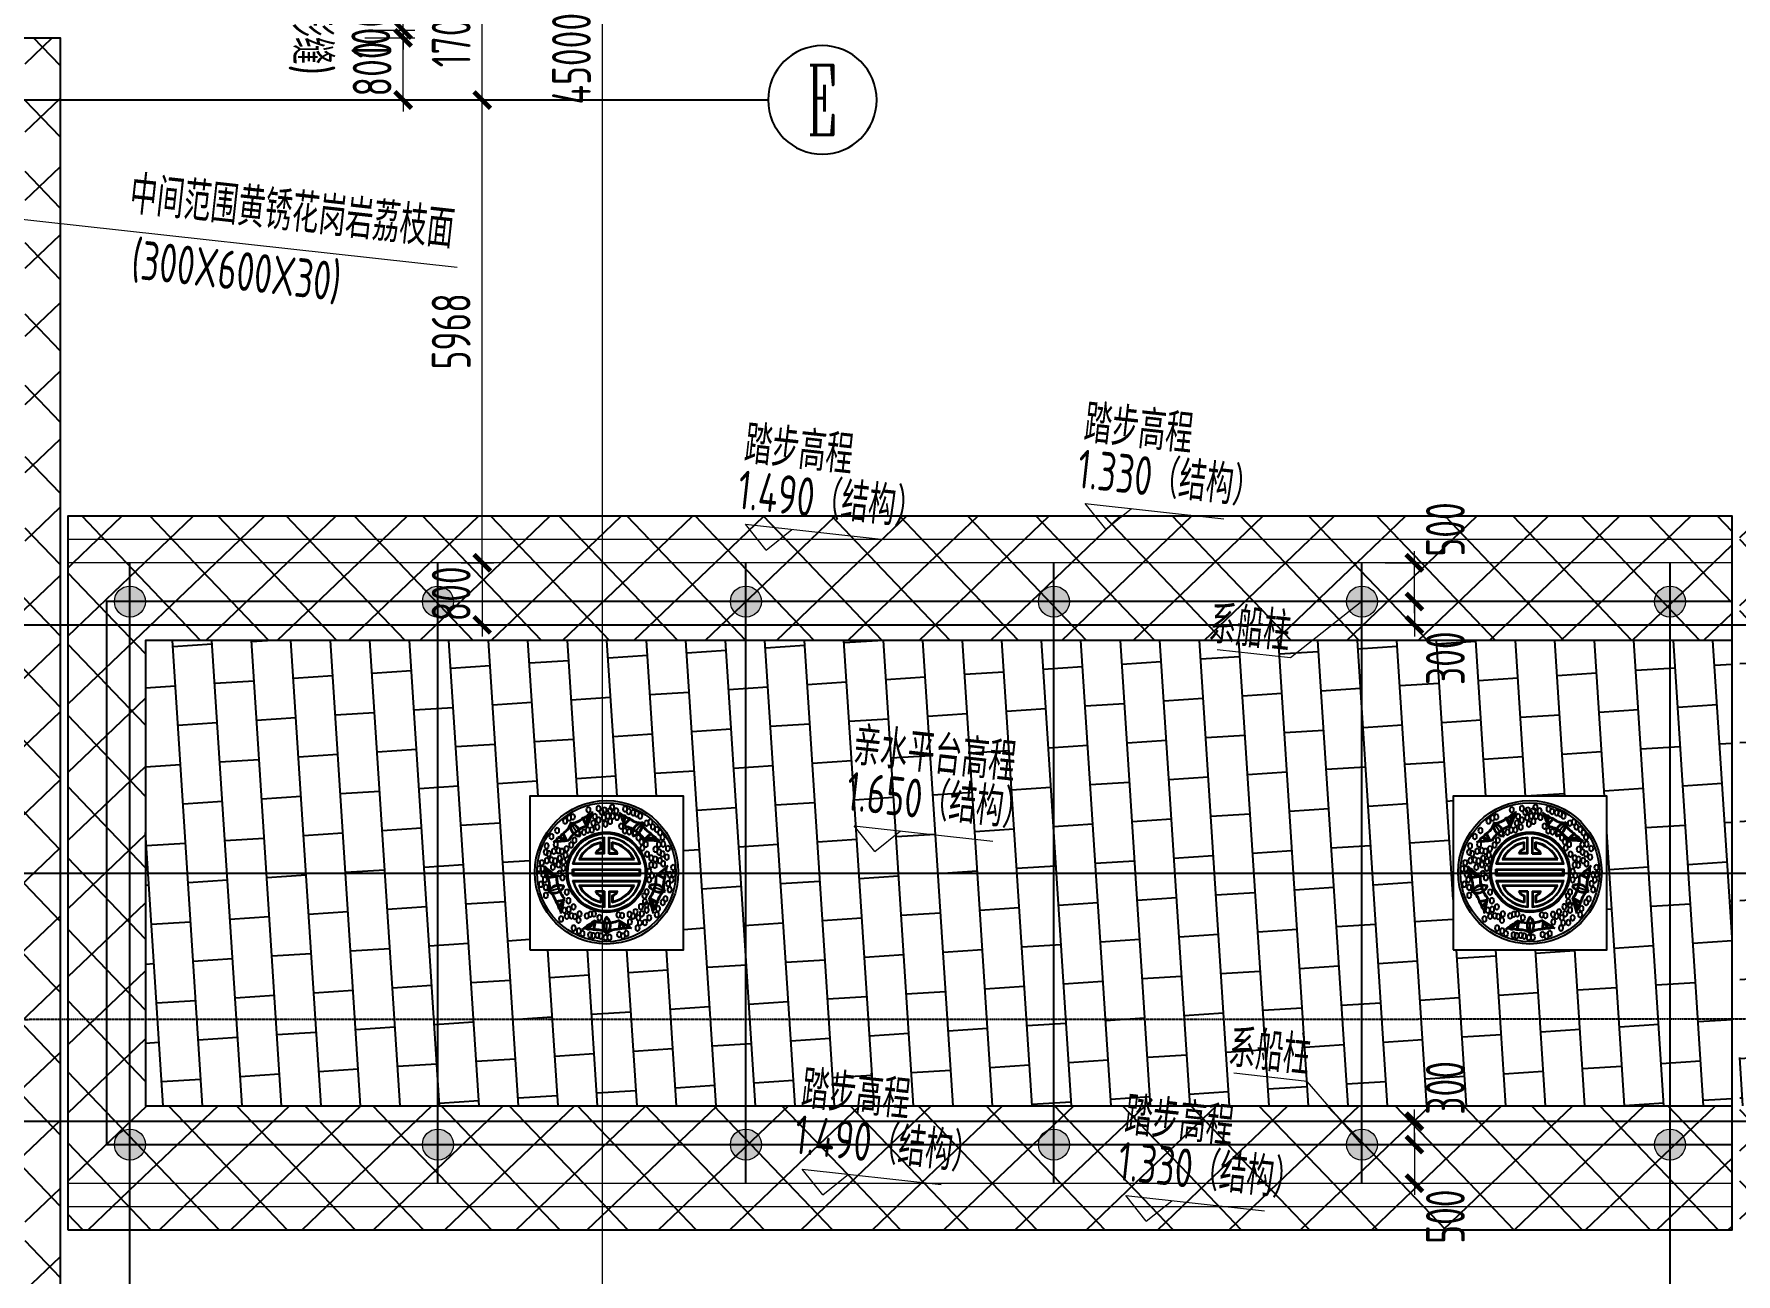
# Model space of a CAD drawing. Header units: millimetres. Extents: x -1003406 to 3312184, y 81337 to 716393.
# Drawn here: x 2029811 to 2051747, y 440769 to 456755 of the extents above; entities that cross this region are included whole.
import ezdxf
from ezdxf.enums import TextEntityAlignment as Align

# ---------------------------------------------------------------- set-up
doc = ezdxf.new("R2010")
doc.units = ezdxf.units.MM
doc.header["$LTSCALE"] = 10
doc.linetypes.add('DASH', pattern=[0.35, 0.25, -0.1])
doc.linetypes.add('DOTE', pattern=[2.42, 2, -0.2, 0.02, -0.2])
doc.layers.get('0').update_dxf_attribs({"linetype": 'CONTINUOUS'})
doc.layers.get('Defpoints').update_dxf_attribs({"linetype": 'CONTINUOUS'})
for name, color, linetype in [('AXIS', 3, 'CONTINUOUS'), ('AXIS_TEXT', 7, 'CONTINUOUS'), ('DIM', 3, 'CONTINUOUS'), ('DOTE', 1, 'DOTE'), ('KZ-BH', 253, 'CONTINUOUS'), ('变形缝', 4, 'CONTINUOUS'), ('图层5', 8, 'CONTINUOUS'), ('码头-SK', 7, 'CONTINUOUS'), ('砖块-sk', 252, 'CONTINUOUS'), ('配筋率', 61, 'CONTINUOUS')]:
    doc.layers.add(name, color=color, linetype=linetype)
for name, color, linetype, lineweight in [('TEXT', 3, 'CONTINUOUS', 15), ('thick', 6, 'CONTINUOUS', 25), ('引线-H', 130, 'CONTINUOUS', 20), ('文字及标注', 3, 'CONTINUOUS', 15), ('标注', 7, 'CONTINUOUS', 9)]:
    doc.layers.add(name, color=color, linetype=linetype, lineweight=lineweight)
doc.styles.add('_TCH_AXIS', font='COMPLEX', dxfattribs={"bigfont": 'GBCBIG'})
doc.styles.add('COMPLEX', font='COMPLEX.shx')
doc.styles.add('TCCAD_Dimension', font='Tssdeng.shx', dxfattribs={"width": 0.7, "bigfont": 'hztxt.shx'})
doc.styles.add('TSSD_CHINA', font='tssdeng.shx', dxfattribs={"width": 0.8, "height": 8, "bigfont": 'tssdchn.shx'})
doc.styles.add('TSSD_Dimension', font='Tssdeng.shx', dxfattribs={"width": 0.7, "bigfont": 'hztxt.shx'})
doc.dimstyles.new('TSSD_100_150', dxfattribs={"dimtxt": 500, "dimasz": 150, "dimexe": 150, "dimexo": 300, "dimgap": 150, "dimtad": 1, "dimdec": 0, "dimzin": 0, "dimdsep": 46, "dimtxsty": 'TSSD_Dimension', "dimblk": 'ARCHTICK', "dimcen": 0, "dimdle": 150, "dimclrt": 7, "dimadec": 0, "dimazin": 0, "dimtfac": 1, "dimtdec": 0, "dimtix": 1, "dimtmove": 2, "dimatfit": 3, "dimfxl": 1, "dimtolj": 1, "dimtzin": 0, "dimarcsym": 0})
pattern_1 = [(43.70265, (-1028711.74, -419112.1), (-438.73154, 459.06387), []), (133.70265, (-1028711.74, -419112.1), (-459.06387, -438.73154), [])]

# ---------------------------------------------------------------- blocks, each defined once
blk = doc.blocks.new('_axiso')
blk.add_circle((0, 0), 0.5)
at = {"layer": 'AXIS_TEXT', "style": 'COMPLEX', "width": 1.041667}
blk.add_attdef('A', text='', height=0.56, dxfattribs=at).set_placement((-0.25, -0.28), (0.25, -0.28), align=Align.FIT)
blk = doc.blocks.new('_ArchTick')
at = {"color": 0, "const_width": 0.4}
blk.add_lwpolyline([(-0.71, -0.71), (0.71, 0.71)], dxfattribs=at)
blk = doc.blocks.new('*D732')
at = {"layer": 'Defpoints', "color": 0, "transparency": 16777216}
for p in [(1258093, 273187), (1258664, 273187), (1258093, 267220)]:
    blk.add_point(p, dxfattribs=at)
at = {"layer": 'DIM', "color": 0, "lineweight": -2, "transparency": 16777216}
for p, q in [((1258664, 267070), (1258664, 273337)), ((1258393, 273187), (1258814, 273187)), ((1258393, 267220), (1258814, 267220))]:
    blk.add_line(p, q, dxfattribs=at)
at = {"layer": 'DIM', "color": 0, "lineweight": -2, "transparency": 16777216, "xscale": 150, "yscale": 150, "zscale": 150}
for p, rotation in [((1258664, 273187), 90), ((1258664, 267220), 270)]:
    blk.add_blockref('_ArchTick', p, dxfattribs=dict(at, rotation=rotation))
at = {"layer": 'DIM', "color": 7, "transparency": 16777216, "insert": (1258264, 270204), "char_height": 500, "attachment_point": 5, "rotation": 90, "style": 'TSSD_Dimension'}
blk.add_mtext('\\A1;5968', dxfattribs=at)
blk = doc.blocks.new('*D733')
at = {"layer": 'Defpoints', "color": 0, "transparency": 16777216}
for p in [(1258093, 274887), (1258664, 274887), (1258093, 273187)]:
    blk.add_point(p, dxfattribs=at)
at = {"layer": 'DIM', "color": 0, "lineweight": -2, "transparency": 16777216}
for p, q in [((1258393, 274887), (1258814, 274887)), ((1258664, 273037), (1258664, 275037)), ((1258393, 273187), (1258814, 273187))]:
    blk.add_line(p, q, dxfattribs=at)
at = {"layer": 'DIM', "color": 0, "lineweight": -2, "transparency": 16777216, "xscale": 150, "yscale": 150, "zscale": 150}
for p, rotation in [((1258664, 274887), 90), ((1258664, 273187), 270)]:
    blk.add_blockref('_ArchTick', p, dxfattribs=dict(at, rotation=rotation))
at = {"layer": 'DIM', "color": 7, "transparency": 16777216, "insert": (1258264, 274037), "char_height": 500, "attachment_point": 5, "rotation": 90, "style": 'TSSD_Dimension'}
blk.add_mtext('\\A1;1700', dxfattribs=at)
blk = doc.blocks.new('*D737')
at = {"layer": 'Defpoints', "color": 0, "transparency": 16777216}
for p in [(1253223, 296220), (1260214, 296220), (1253223, 251220)]:
    blk.add_point(p, dxfattribs=at)
at = {"layer": 'DIM', "color": 0, "lineweight": -2, "transparency": 16777216}
for p, q in [((1260214, 251070), (1260214, 296370)), ((1253523, 296220), (1260364, 296220)), ((1253523, 251220), (1260364, 251220))]:
    blk.add_line(p, q, dxfattribs=at)
at = {"layer": 'DIM', "color": 0, "lineweight": -2, "transparency": 16777216, "xscale": 150, "yscale": 150, "zscale": 150}
for p, rotation in [((1260214, 296220), 90), ((1260214, 251220), 270)]:
    blk.add_blockref('_ArchTick', p, dxfattribs=dict(at, rotation=rotation))
at = {"layer": 'DIM', "color": 7, "transparency": 16777216, "insert": (1259814, 273720), "char_height": 500, "attachment_point": 5, "rotation": 90, "style": 'TSSD_Dimension'}
blk.add_mtext('\\A1;45000', dxfattribs=at)
blk = doc.blocks.new('$RECOVER_180420175437-0')
at = {"layer": '标注'}
for p, q in [((0, 0), (-150, 150)), ((-150, 150), (750, 150)), ((0, 0), (150, 150))]:
    blk.add_line(p, q, dxfattribs=at)
blk = doc.blocks.new('*D784')
at = {"layer": 'Defpoints', "color": 0, "transparency": 16777216}
for p in [(1258093, 267220), (1258093, 266420), (1258664, 266420)]:
    blk.add_point(p, dxfattribs=at)
at = {"layer": 'DIM', "color": 0, "lineweight": -2, "transparency": 16777216}
for p, q in [((1258393, 267220), (1258814, 267220)), ((1258664, 267220), (1258664, 267370)), ((1258664, 267220), (1258664, 266420)), ((1258393, 266420), (1258814, 266420)), ((1258664, 266420), (1258664, 266270))]:
    blk.add_line(p, q, dxfattribs=at)
at = {"layer": 'DIM', "color": 0, "lineweight": -2, "transparency": 16777216, "xscale": 150, "yscale": 150, "zscale": 150}
for p, rotation in [((1258664, 267220), 270), ((1258664, 266420), 90)]:
    blk.add_blockref('_ArchTick', p, dxfattribs=dict(at, rotation=rotation))
at = {"layer": 'DIM', "color": 7, "transparency": 16777216, "insert": (1258264, 266820), "char_height": 500, "attachment_point": 5, "rotation": 90, "style": 'TSSD_Dimension'}
blk.add_mtext('\\A1;800', dxfattribs=at)
blk = doc.blocks.new('*D785')
at = {"layer": 'Defpoints', "color": 0, "transparency": 16777216}
for p in [(1256850, 273987), (1257645, 273987), (1256850, 273187)]:
    blk.add_point(p, dxfattribs=at)
at = {"layer": 'DIM', "color": 0, "lineweight": -2, "transparency": 16777216}
for p, q in [((1257150, 273987), (1257795, 273987)), ((1257645, 273987), (1257645, 274137)), ((1257645, 273187), (1257645, 273987)), ((1257150, 273187), (1257795, 273187)), ((1257645, 273187), (1257645, 273037))]:
    blk.add_line(p, q, dxfattribs=at)
at = {"layer": 'DIM', "color": 0, "lineweight": -2, "transparency": 16777216, "xscale": 150, "yscale": 150, "zscale": 150}
for p, rotation in [((1257645, 273987), 270), ((1257645, 273187), 90)]:
    blk.add_blockref('_ArchTick', p, dxfattribs=dict(at, rotation=rotation))
at = {"layer": 'DIM', "color": 7, "transparency": 16777216, "insert": (1257245, 273587), "char_height": 500, "attachment_point": 5, "rotation": 90, "style": 'TSSD_Dimension'}
blk.add_mtext('\\A1;800', dxfattribs=at)
blk = doc.blocks.new('*D786')
at = {"layer": 'Defpoints', "color": 0, "transparency": 16777216}
for p in [(1256850, 274087), (1256850, 273987), (1257645, 274087)]:
    blk.add_point(p, dxfattribs=at)
at = {"layer": 'DIM', "color": 0, "lineweight": -2, "transparency": 16777216}
for p, q in [((1257645, 274087), (1257645, 274237)), ((1257150, 274087), (1257795, 274087)), ((1257150, 273987), (1257795, 273987)), ((1257645, 273987), (1257645, 274087)), ((1257645, 273987), (1257645, 273837))]:
    blk.add_line(p, q, dxfattribs=at)
at = {"layer": 'DIM', "color": 0, "lineweight": -2, "transparency": 16777216, "xscale": 150, "yscale": 150, "zscale": 150}
for p, rotation in [((1257645, 274087), 270), ((1257645, 273987), 90)]:
    blk.add_blockref('_ArchTick', p, dxfattribs=dict(at, rotation=rotation))
at = {"layer": 'DIM', "color": 7, "transparency": 16777216, "insert": (1257228, 274037), "char_height": 500, "attachment_point": 5, "rotation": 90, "style": 'TSSD_Dimension'}
blk.add_mtext('\\A1;100', dxfattribs=at)
blk = doc.blocks.new('*D787')
at = {"layer": 'Defpoints', "color": 0, "transparency": 16777216}
for p in [(1256850, 274887), (1257645, 274887), (1256850, 274087)]:
    blk.add_point(p, dxfattribs=at)
at = {"layer": 'DIM', "color": 0, "lineweight": -2, "transparency": 16777216}
for p, q in [((1257150, 274887), (1257795, 274887)), ((1257645, 274887), (1257645, 275037)), ((1257645, 274087), (1257645, 274887)), ((1257150, 274087), (1257795, 274087)), ((1257645, 274087), (1257645, 273937))]:
    blk.add_line(p, q, dxfattribs=at)
at = {"layer": 'DIM', "color": 0, "lineweight": -2, "transparency": 16777216, "xscale": 150, "yscale": 150, "zscale": 150}
for p, rotation in [((1257645, 274887), 270), ((1257645, 274087), 90)]:
    blk.add_blockref('_ArchTick', p, dxfattribs=dict(at, rotation=rotation))
at = {"layer": 'DIM', "color": 7, "transparency": 16777216, "insert": (1257245, 274487), "char_height": 500, "attachment_point": 5, "rotation": 90, "style": 'TSSD_Dimension'}
blk.add_mtext('\\A1;800', dxfattribs=at)
blk = doc.blocks.new('234')
at = {"layer": '图层5'}
for p, q in [((-132, 289), (-154, 334)), ((-126, 294), (-147, 338)), ((-129, 300), (-125, 351)), ((-121, 306), (-116, 357)), ((110, 318), (117, 351)), ((116, 304), (124, 345)), ((117, 302), (148, 334)), ((-264, 196), (-284, 234)), ((-257, 196), (-279, 238)), ((-233, 305), (-198, 254)), ((-174, 225), (-174, 225)), ((120, 296), (153, 330)), ((174, 225), (174, 225)), ((231, 306), (193, 257)), ((247, 205), (283, 239)), ((254, 200), (289, 233)), ((-281, 194), (-310, 210)), ((-266, 195), (-302, 215)), ((-19, 113), (-65, 113)), ((-40, 141), (-40, 175)), ((-35, 137), (-35, 182)), ((-19, 113), (-19, 208)), ((-14, 107), (-14, 214)), ((14, 107), (14, 214)), ((19, 113), (19, 208)), ((19, 113), (65, 113)), ((35, 137), (35, 182)), ((40, 141), (40, 175)), ((259, 205), (308, 216)), ((267, 199), (317, 210)), ((-222, 40), (222, 40)), ((-222, 7), (222, 7)), ((-222, -35), (-222, 7)), ((-215, 45), (215, 45)), ((-215, 0), (-215, -28)), ((215, 0), (-215, 0)), ((-181, 69), (181, 69)), ((-172, 75), (172, 75)), ((-14, 107), (-73, 107)), ((14, 107), (73, 107)), ((215, 0), (215, 0)), ((215, -28), (215, 0)), ((222, -35), (222, 7)), ((-341, -29), (-388, -10)), ((-338, -39), (-385, -20)), ((-331, -38), (-380, -44)), ((-328, -46), (-378, -53)), ((-281, -106), (-281, -106)), ((-222, -35), (222, -35)), ((-222, -68), (222, -68)), ((-215, -28), (215, -28)), ((-215, -74), (215, -74)), ((-181, -98), (181, -98)), ((-172, -103), (172, -103)), ((281, -105), (281, -105)), ((332, -33), (374, -54)), ((337, -29), (376, -48)), ((338, -27), (379, -22)), ((350, -18), (383, -13)), ((-375, -137), (-316, -119)), ((-280, -193), (-326, -202)), ((-281, -200), (-324, -208)), ((-282, -203), (-312, -231)), ((-285, -217), (-309, -240)), ((-14, -136), (-73, -136)), ((-19, -141), (-65, -141)), ((-40, -169), (-40, -203)), ((-35, -165), (-35, -210)), ((-19, -141), (-19, -236)), ((-14, -136), (-14, -243)), ((14, -136), (14, -243)), ((14, -136), (73, -136)), ((19, -141), (19, -236)), ((19, -141), (65, -141)), ((35, -165), (35, -210)), ((40, -169), (40, -203)), ((282, -189), (325, -213)), ((284, -181), (328, -205)), ((285, -203), (311, -246)), ((288, -193), (315, -236)), ((376, -135), (317, -115)), ((0, -310), (0, -310)), ((-91, -344), (-124, -382)), ((-81, -344), (-114, -382)), ((-79, -336), (-88, -385)), ((-71, -336), (-80, -385)), ((1, -409), (1, -347)), ((84, -335), (78, -382)), ((90, -339), (84, -382)), ((92, -340), (110, -377)), ((105, -348), (119, -378))]:
    blk.add_line(p, q, dxfattribs=at)
for radius in [467, 452]:
    blk.add_circle((0, -14), radius, dxfattribs=at)
for centre in [(-270, 320), (-244, 340), (-219, 347), (-118, 393), (-77, 349), (-53, 326), (-52, 401), (-32, 379), (-18, 342), (-14, 391), (8, 352), (23, 387), (23, 318), (36, 409), (40, 351), (63, 386), (68, 344), (121, 398), (144, 382), (174, 374), (196, 367), (219, 353), (286, 313), (-359, 219), (-322, 258), (-147, 247), (-122, 261), (-95, 262), (-86, 306), (-60, 280), (-7, 300), (95, 286), (119, 256), (147, 250), (208, 211), (260, 306), (302, 282), (328, 265), (349, 244), (365, 214), (-396, 117), (-390, 158), (-376, 107), (-343, 123), (-331, 168), (-314, 127), (-290, 122), (-267, 98), (-260, 139), (-230, 164), (-209, 195), (227, 184), (233, 145), (255, 168), (264, 104), (318, 136), (341, 167), (342, 118), (365, 105), (369, 170), (399, 141), (-440, 9), (-421, 48), (-417, 9), (-388, 62), (-359, 66), (-349, 19), (-335, 60), (-312, 36), (-305, 78), (-281, 13), (-279, 56), (278, -8), (291, 79), (291, 34), (314, 32), (316, 72), (347, 62), (368, 42), (392, 85), (433, 17), (-427, -92), (-412, -28), (-401, -62), (-396, -112), (-307, -22), (-287, -49), (278, -63), (296, -35), (401, -88), (411, -127), (411, -29), (423, -63), (436, -26), (-395, -164), (-259, -143), (-248, -199), (-215, -239), (224, -238), (247, -167), (250, -206), (260, -226), (261, -142), (366, -210), (383, -187), (-296, -318), (-275, -261), (-259, -300), (-246, -255), (-229, -297), (-206, -302), (-182, -326), (-176, -285), (-129, -298), (-105, -287), (-82, -285), (-46, -309), (77, -291), (101, -295), (150, -288), (152, -337), (172, -299), (189, -271), (207, -310), (217, -343), (230, -284), (250, -341), (261, -260), (278, -310), (327, -290), (335, -250), (-214, -377), (-180, -396), (-157, -413), (-107, -422), (-87, -427), (-59, -424), (-38, -429), (-7, -439), (19, -438), (82, -419), (107, -429), (129, -413), (202, -377)]:
    blk.add_ellipse(centre, major_axis=(0, 19.4), ratio=0.616865, dxfattribs=at)
for centre, major_axis, start_param, end_param in [((-242, 438), (-92.4, 92.4), 2.493237, 3.108187), ((-242, 438), (-96.3, 96.3), 2.552957, 3.097455), ((-165, 394), (-37.9, 37.9), 2.579762, 3.269542), ((-165, 394), (-41.8, 41.8), 2.605209, 3.228554), ((-1076, 685), (-726, 726), 3.53237, 3.608206), ((-1076, 685), (-730, 730), 3.529693, 3.629181), ((-126, 406), (-31.2, 31.2), 2.428217, 3.360391), ((-126, 406), (35.1, 35.1), 4.048283, 4.465521), ((118, 403), (-31.2, 31.2), 1.390652, 2.322825), ((1056, 719), (730, 730), 2.692657, 2.792146), ((118, 403), (-35.1, 35.1), 1.856317, 2.273556), ((1056, 719), (726, 726), 2.713632, 2.789469), ((157, 394), (41.8, 41.8), 3.093285, 3.71663), ((157, 394), (37.9, 37.9), 3.052297, 3.742076), ((233, 440), (96.3, 96.3), 3.224383, 3.748078), ((233, 440), (92.4, 92.4), 3.213652, 3.828601), ((-338, 262), (37.9, 37.9), 4.308934, 4.998713), ((-338, 262), (41.8, 41.8), 4.349922, 4.973267), ((-359, 348), (92.4, 92.4), 4.470289, 5.085238), ((-359, 348), (96.3, 96.3), 4.481021, 5.004715), ((0, -14), (-185, 185), 3.926991, 10.210176), ((0, -14), (-178, 178), 3.926991, 10.210176), ((-90, 105), (-129, 129), -0.17703, 0.257649), ((-90, 105), (-125, 125), -0.17703, 0.272951), ((-167, 291), (-51.2, 51.2), 0.504812, 2.266005), ((-257, 225), (-62.4, 62.4), 3.898542, 5.269642), ((-167, 291), (-47.3, 47.3), 0.585352, 2.25569), ((-257, 225), (-58.5, 58.5), 3.920107, 5.20412), ((-82, 113), (129, 129), 1.037642, 1.472321), ((-82, 113), (125, 125), 1.022339, 1.472321), ((-174, 225), (3.97, 3.97), 3.922168, 5.129632), ((85, 109), (125, 125), 0.137129, 0.58711), ((85, 109), (-129, 129), -1.433667, -0.998988), ((239, 239), (51.2, 51.2), 0.818972, 2.580164), ((174, 225), (-3.97, 3.97), 1.094735, 2.302199), ((239, 239), (-47.3, 47.3), -0.671285, 0.999053), ((149, 304), (-62.4, 62.4), 2.641905, 4.013005), ((149, 304), (58.5, 58.5), 4.234267, 5.518279), ((95, 102), (-125, 125), 4.478091, 4.928072), ((95, 102), (-129, 129), 4.493394, 4.928072), ((354, 355), (96.3, 96.3), 2.867116, 3.411615), ((354, 355), (-92.4, 92.4), 1.2366, 1.85155), ((337, 268), (41.8, 41.8), 2.919368, 3.542713), ((337, 268), (37.9, 37.9), 2.893922, 3.583701), ((-360, 227), (31.2, 31.2), 4.218085, 5.150259), ((-370, 1217), (730, 730), 3.949294, 4.048783), ((-360, 227), (35.1, 35.1), 4.683751, 5.100989), ((-370, 1217), (726, 726), 3.97027, 4.046106), ((0, -14), (161, 161), 0.845596, 2.11688), ((0, -14), (158, 158), 0.871808, 2.085356), ((0, -14), (141, 141), 0.961433, 1.923653), ((0, -14), (137, 137), 0.99543, 1.878793), ((-18, 85), (-42.3, 42.3), -0.394855, 0.412115), ((-18, 85), (38.4, 38.4), 1.10904, 1.829393), ((0, -14), (-161, 161), 4.166305, 5.437589), ((0, -14), (-158, 158), 4.197829, 5.411377), ((0, -14), (-141, 141), 4.359533, 5.321752), ((18, 85), (-38.4, 38.4), 4.453792, 5.174146), ((0, -14), (-137, 137), 4.404392, 5.287755), ((18, 85), (42.3, 42.3), 5.87107, 6.67804), ((332, 1224), (-730, 730), 2.273056, 2.372544), ((332, 1224), (-726, 726), 2.275733, 2.351569), ((360, 234), (35.1, 35.1), 2.791646, 3.208884), ((360, 234), (31.2, 31.2), 2.742376, 3.67455), ((-437, -3), (31.2, 31.2), 5.25565, 6.187824), ((-997, -821), (730, 730), 0.073941, 0.17343), ((-437, -3), (-35.1, 35.1), 3.734123, 4.151362), ((-997, -821), (-726, 726), -1.494179, -1.418342), ((1024, -793), (730, 730), 1.43602, 1.535508), ((1024, -793), (726, 726), 1.456995, 1.532832), ((433, 2), (-35.1, 35.1), 0.59968, 1.016919), ((433, 2), (-31.2, 31.2), 0.134014, 1.066188), ((-439, -44), (37.9, 37.9), 5.407196, 6.096975), ((-439, -44), (41.8, 41.8), 5.432642, 6.055987), ((-504, -105), (92.4, 92.4), 5.320671, 5.93562), ((-307, -184), (-62.4, 62.4), -1.128006, 0.243094), ((-342, -79), (-51.2, 51.2), 1.761449, 3.522642), ((-504, -105), (96.3, 96.3), 5.38039, 5.924889), ((-307, -184), (58.5, 58.5), 0.464355, 1.748368), ((-342, -79), (47.3, 47.3), 3.412785, 5.083123), ((-145, -52), (129, 129), 2.294279, 2.728958), ((-145, -52), (125, 125), 2.278977, 2.728958), ((-281, -105), (-3.97, 3.97), 3.608009, 4.815473), ((0, -14), (-161, 161), 1.024712, 2.295997), ((0, -14), (-158, 158), 1.056236, 2.269784), ((0, -14), (-141, 141), 1.21794, 2.18016), ((0, -14), (-137, 137), 1.2628, 2.146163), ((0, -14), (161, 161), 3.987188, 5.258473), ((0, -14), (158, 158), 4.013401, 5.226949), ((0, -14), (141, 141), 4.103026, 5.065245), ((0, -14), (137, 137), 4.137022, 5.020386), ((281, -106), (-3.97, 3.97), -0.161902, 1.045562), ((348, -57), (62.4, 62.4), 2.956064, 4.327165), ((315, -163), (51.2, 51.2), 5.84552, 7.606712), ((315, -163), (-47.3, 47.3), 4.355263, 6.025601), ((348, -57), (58.5, 58.5), 2.977629, 4.261642), ((143, -58), (-125, 125), 3.592881, 4.042862), ((143, -58), (-129, 129), 3.592881, 4.02756), ((503, -96), (-96.3, 96.3), 0.39695, 0.920645), ((503, -96), (92.4, 92.4), 1.957015, 2.571964), ((436, -39), (41.8, 41.8), 1.836648, 2.459993), ((436, -39), (-37.9, 37.9), 0.224864, 0.914643), ((-455, -244), (-92.4, 92.4), 4.15613, 4.771079), ((-455, -244), (-96.3, 96.3), 4.166861, 4.690556), ((-367, -251), (-37.9, 37.9), 3.994775, 4.684554), ((-367, -251), (-41.8, 41.8), 4.035763, 4.659107), ((-141, -63), (129, 129), 2.650403, 3.085082), ((-141, -63), (-125, 125), 1.079607, 1.529588), ((-1286, 14), (-730, 730), 3.635135, 3.734623), ((-1286, 14), (726, 726), 5.226907, 5.302743), ((-18, -114), (42.3, 42.3), 2.729478, 3.536447), ((-18, -114), (-38.4, 38.4), 1.3122, 2.032553), ((18, -114), (38.4, 38.4), 4.250632, 4.970986), ((18, -114), (-42.3, 42.3), 2.746738, 3.553708), ((140, -69), (125, 125), 4.792251, 5.242232), ((1280, 53), (-730, 730), 1.016419, 1.115907), ((140, -69), (129, 129), 4.807553, 5.242232), ((1280, 53), (-726, 726), 1.019095, 1.094932), ((373, -248), (41.8, 41.8), 1.662731, 2.286076), ((373, -248), (37.9, 37.9), 1.637285, 2.327064), ((461, -237), (-96.3, 96.3), 0.039683, 0.584181), ((461, -237), (92.4, 92.4), 1.55076, 2.165709), ((-341, -282), (31.2, 31.2), 5.474722, 6.406896), ((-341, -282), (35.1, 35.1), 5.940388, 6.357626), ((459, -1211), (-730, 730), -0.240218, -0.14073), ((-9, -164), (125, 125), 3.535614, 3.985595), ((67, -359), (62.4, 62.4), 1.699427, 3.070528), ((67, -359), (-58.5, 58.5), 0.150196, 1.434209), ((0, -310), (-3.97, 3.97), -1.418539, -0.211076), ((3, -164), (125, 125), 3.90704, 4.357021), ((3, -164), (-129, 129), 2.336244, 2.770923), ((-44, -360), (-51.2, 51.2), 3.018086, 4.779279), ((-44, -360), (-47.3, 47.3), 3.098626, 4.768964), ((-424, -1228), (730, 730), 0.179383, 0.278871), ((-424, -1228), (726, 726), 0.200358, 0.276195), ((347, -280), (35.1, 35.1), 1.535009, 1.952247), ((347, -280), (31.2, 31.2), 1.485739, 2.417913), ((-145, -427), (31.2, 31.2), 0.229102, 1.161276), ((459, -1211), (-726, 726), -0.237542, -0.161705), ((-145, -427), (35.1, 35.1), 0.278372, 0.69561), ((-107, -441), (37.9, 37.9), 0.380647, 1.070427), ((-107, -441), (41.8, 41.8), 0.406094, 1.029439), ((-70, -521), (92.4, 92.4), 0.294123, 0.909072), ((-70, -521), (96.3, 96.3), 0.353842, 0.89834), ((-9, -164), (129, 129), 3.550916, 3.985595), ((78, -518), (92.4, 92.4), 0.700378, 1.315327), ((78, -518), (-96.3, 96.3), -0.859687, -0.335992), ((112, -436), (41.8, 41.8), 0.580011, 1.203356), ((112, -436), (-37.9, 37.9), -1.031773, -0.341994), ((149, -421), (-35.1, 35.1), -0.656957, -0.239718), ((149, -421), (-31.2, 31.2), -1.122623, -0.190449)]:
    blk.add_ellipse(centre, major_axis=major_axis, ratio=1, start_param=start_param, end_param=end_param, dxfattribs=at)
blk = doc.blocks.new('*D766')
at = {"layer": 'Defpoints', "color": 0, "transparency": 16777216}
for p in [(1270003, 259720), (1270003, 259220), (1270678, 259220)]:
    blk.add_point(p, dxfattribs=at)
at = {"layer": 'DIM', "color": 0, "lineweight": -2, "transparency": 16777216}
for p, q in [((1270303, 259720), (1270828, 259720)), ((1270678, 259870), (1270678, 259070)), ((1270303, 259220), (1270828, 259220))]:
    blk.add_line(p, q, dxfattribs=at)
at = {"layer": 'DIM', "color": 0, "lineweight": -2, "transparency": 16777216, "xscale": 150, "yscale": 150, "zscale": 150}
for p, rotation in [((1270678, 259720), 90), ((1270678, 259220), 270)]:
    blk.add_blockref('_ArchTick', p, dxfattribs=dict(at, rotation=rotation))
at = {"layer": 'DIM', "color": 7, "transparency": 16777216, "insert": (1271078, 258790), "char_height": 500, "attachment_point": 5, "rotation": 90, "style": 'TSSD_Dimension'}
blk.add_mtext('\\A1;500', dxfattribs=at)
blk = doc.blocks.new('*D767')
at = {"layer": 'Defpoints', "color": 0, "transparency": 16777216}
for p in [(1270003, 260020), (1270678, 260020), (1270003, 259720)]:
    blk.add_point(p, dxfattribs=at)
at = {"layer": 'DIM', "color": 0, "lineweight": -2, "transparency": 16777216}
for p, q in [((1270678, 260020), (1270678, 260170)), ((1270303, 260020), (1270828, 260020)), ((1270678, 259720), (1270678, 260020)), ((1270303, 259720), (1270828, 259720)), ((1270678, 259720), (1270678, 259570))]:
    blk.add_line(p, q, dxfattribs=at)
at = {"layer": 'DIM', "color": 0, "lineweight": -2, "transparency": 16777216, "xscale": 150, "yscale": 150, "zscale": 150}
for p, rotation in [((1270678, 260020), 270), ((1270678, 259720), 90)]:
    blk.add_blockref('_ArchTick', p, dxfattribs=dict(at, rotation=rotation))
at = {"layer": 'DIM', "color": 7, "transparency": 16777216, "insert": (1271078, 260450), "char_height": 500, "attachment_point": 5, "rotation": 90, "style": 'TSSD_Dimension'}
blk.add_mtext('\\A1;300', dxfattribs=at)
blk = doc.blocks.new('*D768')
at = {"layer": 'Defpoints', "color": 0, "transparency": 16777216}
for p in [(1270003, 267220), (1270678, 267220), (1270003, 266720)]:
    blk.add_point(p, dxfattribs=at)
at = {"layer": 'DIM', "color": 0, "lineweight": -2, "transparency": 16777216}
for p, q in [((1270303, 267220), (1270828, 267220)), ((1270678, 266570), (1270678, 267370)), ((1270303, 266720), (1270828, 266720))]:
    blk.add_line(p, q, dxfattribs=at)
at = {"layer": 'DIM', "color": 0, "lineweight": -2, "transparency": 16777216, "xscale": 150, "yscale": 150, "zscale": 150}
for p, rotation in [((1270678, 267220), 90), ((1270678, 266720), 270)]:
    blk.add_blockref('_ArchTick', p, dxfattribs=dict(at, rotation=rotation))
at = {"layer": 'DIM', "color": 7, "transparency": 16777216, "insert": (1271078, 267650), "char_height": 500, "attachment_point": 5, "rotation": 90, "style": 'TSSD_Dimension'}
blk.add_mtext('\\A1;500', dxfattribs=at)
blk = doc.blocks.new('*D769')
at = {"layer": 'Defpoints', "color": 0, "transparency": 16777216}
for p in [(1270003, 266720), (1270003, 266420), (1270678, 266420)]:
    blk.add_point(p, dxfattribs=at)
at = {"layer": 'DIM', "color": 0, "lineweight": -2, "transparency": 16777216}
for p, q in [((1270678, 266720), (1270678, 266870)), ((1270303, 266720), (1270828, 266720)), ((1270678, 266720), (1270678, 266420)), ((1270303, 266420), (1270828, 266420)), ((1270678, 266420), (1270678, 266270))]:
    blk.add_line(p, q, dxfattribs=at)
at = {"layer": 'DIM', "color": 0, "lineweight": -2, "transparency": 16777216, "xscale": 150, "yscale": 150, "zscale": 150}
for p, rotation in [((1270678, 266720), 270), ((1270678, 266420), 90)]:
    blk.add_blockref('_ArchTick', p, dxfattribs=dict(at, rotation=rotation))
at = {"layer": 'DIM', "color": 7, "transparency": 16777216, "insert": (1271078, 265990), "char_height": 500, "attachment_point": 5, "rotation": 90, "style": 'TSSD_Dimension'}
blk.add_mtext('\\A1;300', dxfattribs=at)
blk = doc.blocks.new('0')
at = {"layer": 'KZ-BH'}
h = blk.add_hatch(color=256, dxfattribs=at)
h.dxf.hatch_style = 1
edge = h.paths.add_edge_path()
edge.add_arc((-56416.3, -26900.9), 200, 0, 360)
h = blk.add_hatch(color=256, dxfattribs=at)
h.dxf.hatch_style = 1
edge = h.paths.add_edge_path()
edge.add_arc((-52446.3, -26900.9), 200, 0, 360)
h = blk.add_hatch(color=256, dxfattribs=at)
h.dxf.hatch_style = 1
edge = h.paths.add_edge_path()
edge.add_arc((-48476.3, -26900.9), 200, 0, 360)
h = blk.add_hatch(color=256, dxfattribs=at)
h.dxf.hatch_style = 1
edge = h.paths.add_edge_path()
edge.add_arc((-44506.3, -26900.9), 200, 0, 360)
h = blk.add_hatch(color=256, dxfattribs=at)
h.dxf.hatch_style = 1
edge = h.paths.add_edge_path()
edge.add_arc((-40536.3, -26900.9), 200, 0, 360)
h = blk.add_hatch(color=256, dxfattribs=at)
h.dxf.hatch_style = 1
edge = h.paths.add_edge_path()
edge.add_arc((-36566.3, -26900.9), 200, 0, 360)
h = blk.add_hatch(color=256, dxfattribs=at)
h.dxf.hatch_style = 1
edge = h.paths.add_edge_path()
edge.add_arc((-56416.3, -33900.9), 200, 0, 360)
h = blk.add_hatch(color=256, dxfattribs=at)
h.dxf.hatch_style = 1
edge = h.paths.add_edge_path()
edge.add_arc((-52446.3, -33900.9), 200, 0, 360)
h = blk.add_hatch(color=256, dxfattribs=at)
h.dxf.hatch_style = 1
edge = h.paths.add_edge_path()
edge.add_arc((-48476.3, -33900.9), 200, 0, 360)
h = blk.add_hatch(color=256, dxfattribs=at)
h.dxf.hatch_style = 1
edge = h.paths.add_edge_path()
edge.add_arc((-44506.3, -33900.9), 200, 0, 360)
h = blk.add_hatch(color=256, dxfattribs=at)
h.dxf.hatch_style = 1
edge = h.paths.add_edge_path()
edge.add_arc((-40536.3, -33900.9), 200, 0, 360)
h = blk.add_hatch(color=256, dxfattribs=at)
h.dxf.hatch_style = 1
edge = h.paths.add_edge_path()
edge.add_arc((-36566.3, -33900.9), 200, 0, 360)
at = {"layer": '砖块-sk'}
h = blk.add_hatch(dxfattribs=at)
h.set_pattern_fill('ANSI37', color=256, scale=200, angle=-1.29735)
h.set_pattern_definition(pattern_1)
h.paths.add_polyline_path([(-57316.3, -19633.1), (-57736.3, -19633.1), (-57736.3, -19793.1), (-57766.3, -19793.1), (-57766.3, -22633.1), (-57736.3, -22633.1), (-57736.3, -22793.1), (-57766.3, -22793.1), (-57766.3, -26197.1), (-57736.3, -26197.1), (-57736.3, -26357.1), (-57896.3, -26357.1), (-57896.3, -26197.1), (-57866.3, -26197.1), (-57866.3, -22793.1), (-57896.3, -22793.1), (-57896.3, -22633.1), (-57866.3, -22633.1), (-57866.3, -19793.1), (-57896.3, -19793.1), (-57896.3, -19633.1), (-58316.3, -19633.1), (-58316.3, -41400.9), (-66316.3, -41400.9), (-66316.3, -19633.1), (-66736.3, -19633.1), (-66736.3, -19793.1), (-66766.3, -19793.1), (-66766.3, -22809.7), (-66736.3, -22809.7), (-66736.3, -22969.7), (-66766.3, -22969.7), (-66766.3, -25633.1), (-66736.3, -25633.1), (-66736.3, -25793.1), (-66766.3, -25793.1), (-66766.3, -28633.1), (-66736.3, -28633.1), (-66736.3, -28793.1), (-66766.3, -28793.1), (-66766.3, -31633.1), (-66736.3, -31633.1), (-66736.3, -31793.1), (-66766.3, -31793.1), (-66766.3, -34633.1), (-66736.3, -34633.1), (-66736.3, -34793.1), (-66766.3, -34793.1), (-66776.1, -37771.8), (-66736.3, -37633.1), (-66736.3, -37793.1), (-66766.3, -37793.1), (-66766.3, -40633.1), (-66736.3, -40633.1), (-66736.3, -40793.1), (-66766.3, -40793.1), (-66766.3, -41821.8), (-66736.3, -41821.8), (-66736.3, -41850.9), (-65084.1, -41850.9), (-65084.1, -41820.9), (-64924.1, -41820.9), (-64924.1, -41850.9), (-62084.1, -41850.9), (-62084.1, -41820.9), (-61924.1, -41820.9), (-61924.1, -41850.9), (-59084.1, -41850.9), (-59084.1, -41820.9), (-58924.1, -41820.9), (-58924.1, -41850.9), (-57896.3, -41850.9), (-57896.3, -41821.8), (-57866.3, -41821.8), (-57866.3, -40168.7), (-57896.3, -40168.7), (-57896.3, -40008.7), (-57866.3, -40008.7), (-57866.3, -37168.7), (-57896.3, -37168.7), (-57896.3, -37008.7), (-57866.3, -37008.7), (-57866.3, -34545.9), (-57896.3, -34545.9), (-57896.3, -34385.9), (-57736.3, -34385.9), (-57736.3, -34545.9), (-57766.3, -34545.9), (-57766.3, -37008.7), (-57736.3, -37008.7), (-57736.3, -37168.7), (-57766.3, -37168.7), (-57766.3, -40008.7), (-57736.3, -40008.7), (-57736.3, -40168.7), (-57766.3, -40168.7), (-57766.3, -41821.8), (-57736.3, -41821.8), (-57736.3, -41981.8), (-57896.3, -41981.8), (-57896.3, -41950.9), (-58924.1, -41950.9), (-58924.1, -41980.9), (-59084.1, -41980.9), (-59084.1, -41950.9), (-61924.1, -41950.9), (-61924.1, -41980.9), (-62084.1, -41980.9), (-62084.1, -41950.9), (-64924.1, -41950.9), (-64924.1, -41980.9), (-65084.1, -41980.9), (-65084.1, -41950.9), (-66736.3, -41950.9), (-66736.3, -41981.8), (-66896.3, -41981.8), (-66896.3, -41821.8), (-66866.3, -41821.8), (-66866.3, -40793.1), (-66896.3, -40793.1), (-66896.3, -40633.1), (-66866.3, -40633.1), (-66866.3, -37793.1), (-66896.3, -37793.1), (-66896.3, -37633.1), (-66866.3, -37771.8), (-66866.3, -34793.1), (-66896.3, -34793.1), (-66896.3, -34633.1), (-66866.3, -34633.1), (-66866.3, -31793.1), (-66896.3, -31793.1), (-66896.3, -31633.1), (-66866.3, -31633.1), (-66866.3, -28793.1), (-66896.3, -28793.1), (-66896.3, -28633.1), (-66866.3, -28633.1), (-66866.3, -25793.1), (-66896.3, -25793.1), (-66896.3, -25633.1), (-66866.3, -25633.1), (-66866.3, -22969.7), (-66896.3, -22969.7), (-66896.3, -22809.7), (-66866.3, -22809.7), (-66866.3, -19793.1), (-66896.3, -19793.1), (-66896.3, -19633.1), (-67316.3, -19633.1), (-67316.3, -42400.9), (-57316.3, -42400.9)])
edge = h.paths.add_edge_path()
edge.add_line((-57766.3, -19373.1), (-57736.3, -19373.1))
edge.add_line((-57736.3, -19373.1), (-57736.3, -19533.1))
edge.add_line((-57736.3, -19533.1), (-57316.3, -19533.1))
edge.add_line((-57316.3, -19533.1), (-57316.3, 2599.1))
edge.add_line((-57316.3, 2599.1), (-70764.2, -3440.5))
edge.add_arc((-106596.3, -19533.1), 39280, 0, 24.1854, ccw=False)
edge.add_line((-67316.3, -19533.1), (-66896.3, -19533.1))
edge.add_line((-66896.3, -19533.1), (-66896.3, -19373.1))
edge.add_line((-66896.3, -19373.1), (-66866.7, -19373.1))
edge.add_arc((-106596.3, -19533.1), 39730, 0.23074, 4.32095)
edge.add_line((-66979.3, -16539.7), (-67009.2, -16542))
edge.add_line((-67009.2, -16542), (-67021.2, -16382.4))
edge.add_line((-67021.2, -16382.4), (-66991.7, -16380.2))
edge.add_arc((-106596.3, -19533.1), 39730, 4.55169, 8.6419)
edge.add_line((-67317.4, -13563.3), (-67347.1, -13567.9))
edge.add_line((-67347.1, -13567.9), (-67371.1, -13409.7))
edge.add_line((-67371.1, -13409.7), (-67341.8, -13405.2))
edge.add_arc((-106596.3, -19533.1), 39730, 8.87264, 12.96285)
edge.add_line((-67878.8, -10620.9), (-67908.1, -10627.6))
edge.add_line((-67908.1, -10627.6), (-67944, -10471.7))
edge.add_line((-67944, -10471.7), (-67915, -10465.1))
edge.add_arc((-106596.3, -19533.1), 39730, 13.19359, 23.53642)
edge.add_line((-70171.6, -3667.7), (-57766.3, 1903.7))
edge.add_line((-57766.3, 1903.7), (-57766.3, -13409.6))
edge.add_line((-57766.3, -13409.6), (-57736.3, -13409.6))
edge.add_line((-57736.3, -13409.6), (-57736.3, -13569.6))
edge.add_line((-57736.3, -13569.6), (-57766.3, -13569.6))
edge.add_line((-57766.3, -13569.6), (-57766.3, -16409.6))
edge.add_line((-57766.3, -16409.6), (-57736.3, -16409.6))
edge.add_line((-57736.3, -16409.6), (-57736.3, -16569.6))
edge.add_line((-57736.3, -16569.6), (-57766.3, -16569.6))
edge.add_line((-57766.3, -16569.6), (-57766.3, -19373.1))
edge = h.paths.add_edge_path(flags=17)
edge.add_line((-67817.6, -10442.6), (-67788, -10435.8))
edge.add_line((-67788, -10435.8), (-67752.2, -10591.8))
edge.add_line((-67752.2, -10591.8), (-67781.4, -10598.5))
edge.add_arc((-106596.3, -19533.1), 39830, 8.87206, 12.96285, ccw=False)
edge.add_line((-67242.9, -13390.2), (-67212.9, -13385.6))
edge.add_line((-67212.9, -13385.6), (-67188.9, -13543.8))
edge.add_line((-67188.9, -13543.8), (-67218.5, -13548.3))
edge.add_arc((-106596.3, -19533.1), 39830, 4.55111, 8.6419, ccw=False)
edge.add_line((-66891.9, -16372.7), (-66861.7, -16370.4))
edge.add_line((-66861.7, -16370.4), (-66849.6, -16529.9))
edge.add_line((-66849.6, -16529.9), (-66879.6, -16532.2))
edge.add_arc((-106596.3, -19533.1), 39830, 0.23016, 4.32095, ccw=False)
edge.add_line((-66766.7, -19373.1), (-66736.3, -19373.1))
edge.add_line((-66736.3, -19373.1), (-66736.3, -19533.1))
edge.add_line((-66736.3, -19533.1), (-66316.3, -19533.1))
edge.add_arc((-106596.3, -19533.1), 40280, 0, 22.76281)
edge.add_line((-69453.6, -3948.1), (-58316.3, 1053.8))
edge.add_line((-58316.3, 1053.8), (-58316.3, -19533.1))
edge.add_line((-58316.3, -19533.1), (-57896.3, -19533.1))
edge.add_line((-57896.3, -19533.1), (-57896.3, -19373.1))
edge.add_line((-57896.3, -19373.1), (-57866.3, -19373.1))
edge.add_line((-57866.3, -19373.1), (-57866.3, -16569.6))
edge.add_line((-57866.3, -16569.6), (-57896.3, -16569.6))
edge.add_line((-57896.3, -16569.6), (-57896.3, -16409.6))
edge.add_line((-57896.3, -16409.6), (-57866.3, -16409.6))
edge.add_line((-57866.3, -16409.6), (-57866.3, -13569.6))
edge.add_line((-57866.3, -13569.6), (-57896.3, -13569.6))
edge.add_line((-57896.3, -13569.6), (-57896.3, -13409.6))
edge.add_line((-57896.3, -13409.6), (-57866.3, -13409.6))
edge.add_line((-57866.3, -13409.6), (-57866.3, 1749.2))
edge.add_line((-57866.3, 1749.2), (-70040.6, -3718.4))
edge.add_arc((-106596.3, -19533.1), 39830, 13.19301, 23.39419, ccw=False)
h.paths.add_polyline_path([(-56216.3, -27400.9), (-35766.3, -27400.9), (-35766.3, -26400.9), (-57216.3, -26400.9), (-57216.3, -34400.9), (-35766.3, -34400.9), (-35766.3, -33400.9), (-56216.3, -33400.9)])
h.paths.add_polyline_path([(-15216.3, -27400.9), (-15216.3, -33400.9), (-35666.3, -33400.9), (-35666.3, -34400.9), (-14216.3, -34400.9), (-14216.3, -26400.9), (-35666.3, -26400.9), (-35666.3, -27400.9)])
h = blk.add_hatch(dxfattribs=at)
h.set_pattern_fill('ANSI37', color=256, scale=200, angle=-1.29735)
h.set_pattern_definition(pattern_1)
h.paths.add_polyline_path([(-35766.3, -26400.9), (-35766.3, -26100.9), (-57216.3, -26100.9), (-57216.3, -26400.9)])
h.paths.add_polyline_path([(-35766.3, -26100.9), (-35766.3, -25800.9), (-57216.3, -25800.9), (-57216.3, -26100.9)])
h.paths.add_polyline_path([(-14216.3, -26100.9), (-14216.3, -25800.9), (-35666.3, -25800.9), (-35666.3, -26100.9)])
h.paths.add_polyline_path([(-14216.3, -26400.9), (-14216.3, -26100.9), (-35666.3, -26100.9), (-35666.3, -26400.9)])
h.paths.add_polyline_path([(-14216.3, -34700.9), (-14216.3, -34400.9), (-35666.3, -34400.9), (-35666.3, -34700.9)])
h.paths.add_polyline_path([(-14216.3, -35000.9), (-14216.3, -34700.9), (-35666.3, -34700.9), (-35666.3, -35000.9)])
h.paths.add_polyline_path([(-35766.3, -34700.9), (-57216.3, -34700.9), (-57216.3, -35000.9), (-35766.3, -35000.9)])
h.paths.add_polyline_path([(-35766.3, -34400.9), (-57216.3, -34400.9), (-57216.3, -34700.9), (-35766.3, -34700.9)])
h = blk.add_hatch(dxfattribs=at)
h.set_pattern_fill('AR-B816', color=256, scale=2.5, angle=273.70265)
h.set_pattern_definition([(273.70265, (-1028711.74, -419112.1), (506.93962, 32.80584), []), (3.70265, (-1028711.74, -419112.1), (474.13378, 539.74545), [508, -508])])
h.paths.add_polyline_path([(-56216.3, -27400.9), (-56216.3, -33400.9), (-35766.3, -33400.9), (-35766.3, -27400.9)])
h.paths.add_polyline_path([(-39361.5, -29410.9), (-37381.5, -29410.9), (-37381.5, -31390.9), (-39361.5, -31390.9)], flags=16)
h.paths.add_polyline_path([(-49282.7, -29410.9), (-49282.7, -31390.9), (-51262.7, -31390.9), (-51262.7, -29410.9)], flags=16)
h.paths.add_polyline_path([(-35666.3, -27400.9), (-35666.3, -33400.9), (-15216.3, -33400.9), (-15216.3, -27400.9)])
h.paths.add_polyline_path([(-29758.9, -29410.9), (-27778.9, -29410.9), (-27778.9, -31390.9), (-29758.9, -31390.9)], flags=16)
h.paths.add_polyline_path([(-21533.6, -29410.9), (-19553.6, -29410.9), (-19553.6, -31390.9), (-21533.6, -31390.9)], flags=16)
at = {"layer": 'AXIS'}
blk.add_line((-49191.5, -20433.1), (-48191.1, -20433.1), dxfattribs=at)
at = {"layer": 'DOTE'}
for points in [[(-67316.3, -20433.1), (-49191.5, -20433.1)], [(-56416.3, -45852.2), (-56416.3, -26400.9)], [(-52446.3, -34400.9), (-52446.3, -26400.9)], [(-48476.3, -34400.9), (-48476.3, -26400.9)], [(-44506.3, -34400.9), (-44506.3, -26400.9)], [(-40536.3, -34400.9), (-40536.3, -26400.9)], [(-36566.3, -45852.2), (-36566.3, -26400.9)], [(-67316.3, -27200.9), (-11980.3, -27200.9)], [(-67316.3, -30400.9), (-11980.3, -30400.9)], [(-67316.3, -33600.9), (-11980.3, -33600.9)]]:
    blk.add_lwpolyline(points, dxfattribs=at)
at = {"layer": 'thick', "linetype": 'DASH', "ltscale": 1.5}
blk.add_lwpolyline([(-70261.9, -32289.5), (-9432.8, -32274.9)], dxfattribs=at)
at = {"layer": '引线-H', "ltscale": 2}
blk.add_line((-60304.2, -21693.4), (-52198.2, -22588), dxfattribs=at)
at = {"layer": '引线-H'}
for points in [[(-40536.3, -26900.9), (-41456, -27626), (-42401.5, -27521.7)], [(-40536.3, -33900.9), (-41241.1, -33085.9), (-42186.6, -32981.5)]]:
    blk.add_lwpolyline(points, dxfattribs=at)
at = {"layer": '码头-SK', "lineweight": 0}
for points in [[(-67316.3, -19633.1), (-57316.3, -19633.1)], [(-57316.3, -42400.9), (-57316.3, -19633.1)], [(-35766.3, -25800.9), (-57216.3, -25800.9)], [(-57216.3, -25800.9), (-57216.3, -26400.9)], [(-35766.3, -25800.9), (-35766.3, -26400.9)], [(-35766.3, -26100.9), (-57216.3, -26100.9)], [(-35766.3, -26400.9), (-57216.3, -26400.9)], [(-57216.3, -26400.9), (-57216.3, -34400.9)], [(-35766.3, -34400.9), (-35766.3, -26400.9)], [(-57216.3, -34400.9), (-35766.3, -34400.9)], [(-57216.3, -34400.9), (-57216.3, -35000.9)], [(-35766.3, -34400.9), (-35766.3, -35000.9)], [(-57216.3, -34700.9), (-35766.3, -34700.9)], [(-57216.3, -35000.9), (-35766.3, -35000.9)]]:
    blk.add_lwpolyline(points, dxfattribs=at)
for centre in [(-56416.3, -26900.9), (-52446.3, -26900.9), (-48476.3, -26900.9), (-44506.3, -26900.9), (-40536.3, -26900.9), (-36566.3, -26900.9), (-56416.3, -33900.9), (-52446.3, -33900.9), (-48476.3, -33900.9), (-44506.3, -33900.9), (-40536.3, -33900.9), (-36566.3, -33900.9)]:
    blk.add_circle(centre, 200, dxfattribs=at)
at = {"layer": '砖块-sk'}
blk.add_lwpolyline([(-35766.3, -27400.9), (-56216.3, -27400.9), (-56216.3, -33400.9), (-35766.3, -33400.9)], dxfattribs=at)
for points in [[(-51262.7, -31390.9), (-49282.7, -31390.9), (-49282.7, -29410.9), (-51262.7, -29410.9)], [(-39361.5, -31390.9), (-37381.5, -31390.9), (-37381.5, -29410.9), (-39361.5, -29410.9)]]:
    blk.add_lwpolyline(points, close=True, dxfattribs=at)
at = {"layer": '配筋率'}
for points in [[(-67316.3, -42400.9), (-67316.5, -19633.1), (-57316.3, -19633.1), (-57316.3, -42400.9)], [(-57216.3, -35000.9), (-35766.3, -35000.9), (-35766.3, -25800.9), (-57216.3, -25800.9)]]:
    blk.add_lwpolyline(points, close=True, dxfattribs=at)
at = {"layer": '配筋率', "linetype": 'Continuous'}
blk.add_lwpolyline([(-35766.3, -26900.9), (-56716.3, -26900.9), (-56716.3, -33900.9), (-35766.3, -33900.9)], dxfattribs=at)
at = {"layer": 'AXIS'}
ref = blk.add_blockref('_axiso', (-47491.1, -20433.1), dxfattribs=dict(at, xscale=-1400, yscale=1400, zscale=1400))
ref.add_attrib('A', 'E', dxfattribs={"layer": 'AXIS_TEXT', "height": 900.8, "style": '_TCH_AXIS', "width": 0.5625}).set_placement((-47684.1, -20883.5), (-47298.1, -20883.5), align=Align.FIT)
at = {"layer": '标注', "xscale": 2, "yscale": 2, "zscale": 2, "rotation": 353.7026473640297}
for p in [(-43838.7, -25966.4), (-48217.5, -26235.5), (-46816.2, -30121.7), (-47484.3, -34549.2), (-43316.7, -34890.8)]:
    blk.add_blockref('$RECOVER_180420175437-0', p, dxfattribs=at)
at = {"layer": '砖块-sk', "xscale": 1.98, "yscale": 1.98, "zscale": 1.98, "rotation": 359.9999999997272}
for p in [(-50272.7, -30363), (-38371.5, -30363)]:
    blk.add_blockref('234', p, dxfattribs=at)
at = {"layer": 'TEXT', "style": 'TSSD_Dimension', "width": 0.7}
for s, p in [('中间范围黄锈花岗岩荔枝面', (-56439.6, -21891.9)), ('(300X600X30)', (-56416.5, -22732.5)), ('系船柱', (-42527.8, -27429.4)), ('系船柱', (-42274.4, -32893.5))]:
    blk.add_text(s, height=500, rotation=353.70265, dxfattribs=at).set_placement(p)
at = {"layer": '变形缝', "style": 'TSSD_CHINA', "width": 0.75}
blk.add_text('(变形缝)', height=500, rotation=270, dxfattribs=at).set_placement((-54320.9, -18774.8))
at = {"layer": '标注', "style": 'TCCAD_Dimension', "width": 0.7}
for s, p in [('踏步高程', (-44135.5, -24842)), ('踏步高程', (-48514.3, -25111.1)), ('1.330（结构）', (-44224.8, -25431.1, -383963.8)), ('1.490（结构）', (-48603.6, -25700.2, -383963.8)), ('亲水平台高程', (-47113, -28997.3)), ('1.650（结构）', (-47202.3, -29586.4, -383963.8)), ('踏步高程', (-47781, -33424.8)), ('踏步高程', (-43613.5, -33766.4)), ('1.490（结构）', (-47870.3, -34013.9, -383963.8)), ('1.330（结构）', (-43702.8, -34355.5, -383963.8))]:
    blk.add_text(s, height=500, rotation=353.70265, dxfattribs=at).set_placement(p)
at = {"layer": 'DIM'}
for p1, p2, distance, picture, middle in [((-57316.3, -42400.9), (-57316.3, 2599.1), -6991.4, '*D737', (-50725, -19900.9)), ((-53689.5, -20433.1), (-53689.5, -19633.1), -795.1, '*D785', (-53294.4, -20033.1)), ((-52446.3, -26400.9), (-52446.3, -20433.1), -571.2, '*D732', (-52275.2, -23417)), ((-52446.3, -26400.9), (-52446.3, -27200.9), 571.2, '*D784', (-52275.2, -26800.9))]:
    dim = blk.add_aligned_dim(p1=p1, p2=p2, distance=distance, dimstyle='TSSD_100_150', dxfattribs=at)
    dim.commit()
    dim.dimension.update_dxf_attribs({"geometry": picture, "text_midpoint": middle, "insert": (-1310539.1, -293620.6)})
for base, p1, p2, picture, middle in [((-52894.4, -18733.1), (-53689.5, -19533.1), (-53689.5, -18733.1), '*D787', (-53294.4, -19133.1)), ((-51875.2, -18733.1), (-52446.3, -20433.1), (-52446.3, -18733.1), '*D733', (-52275.2, -19583.1))]:
    dim = blk.add_linear_dim(base=base, p1=p1, p2=p2, angle=270, dimstyle='TSSD_100_150', dxfattribs=at)
    dim.commit()
    dim.dimension.update_dxf_attribs({"geometry": picture, "text_midpoint": middle, "insert": (-1310539.1, -293620.6)})
for base, p1, p2, angle, picture, middle, dimtype in [((-52894.4, -19533.1), (-53689.5, -19633.1), (-53689.5, -19533.1), 270, '*D786', (-53311.1, -19583.1), 128), ((-39861.6, -26400.9), (-40536.3, -26900.9), (-40536.3, -26400.9), 90, '*D768', (-39461.6, -25970.8), 129), ((-39861.6, -27200.9), (-40536.3, -26900.9), (-40536.3, -27200.9), 270, '*D769', (-39461.6, -27631), 129), ((-39861.6, -33600.9), (-40536.3, -33900.9), (-40536.3, -33600.9), 90, '*D767', (-39461.6, -33170.8), 129), ((-39861.6, -34400.9), (-40536.3, -33900.9), (-40536.3, -34400.9), 270, '*D766', (-39461.6, -34831), 129)]:
    dim = blk.add_linear_dim(base=base, p1=p1, p2=p2, angle=angle, dimstyle='TSSD_100_150', dxfattribs=at)
    dim.commit()
    dim.dimension.update_dxf_attribs({"geometry": picture, "text_midpoint": middle, "dimtype": dimtype, "insert": (-1310539.1, -293620.6)})

msp = doc.modelspace()

# ---------------------------------------------------------------- block references
at = {"layer": '文字及标注', "color": 0}
msp.add_blockref('0', (2087463, 476338.1), dxfattribs=at)

doc.saveas('drawing.dxf')
